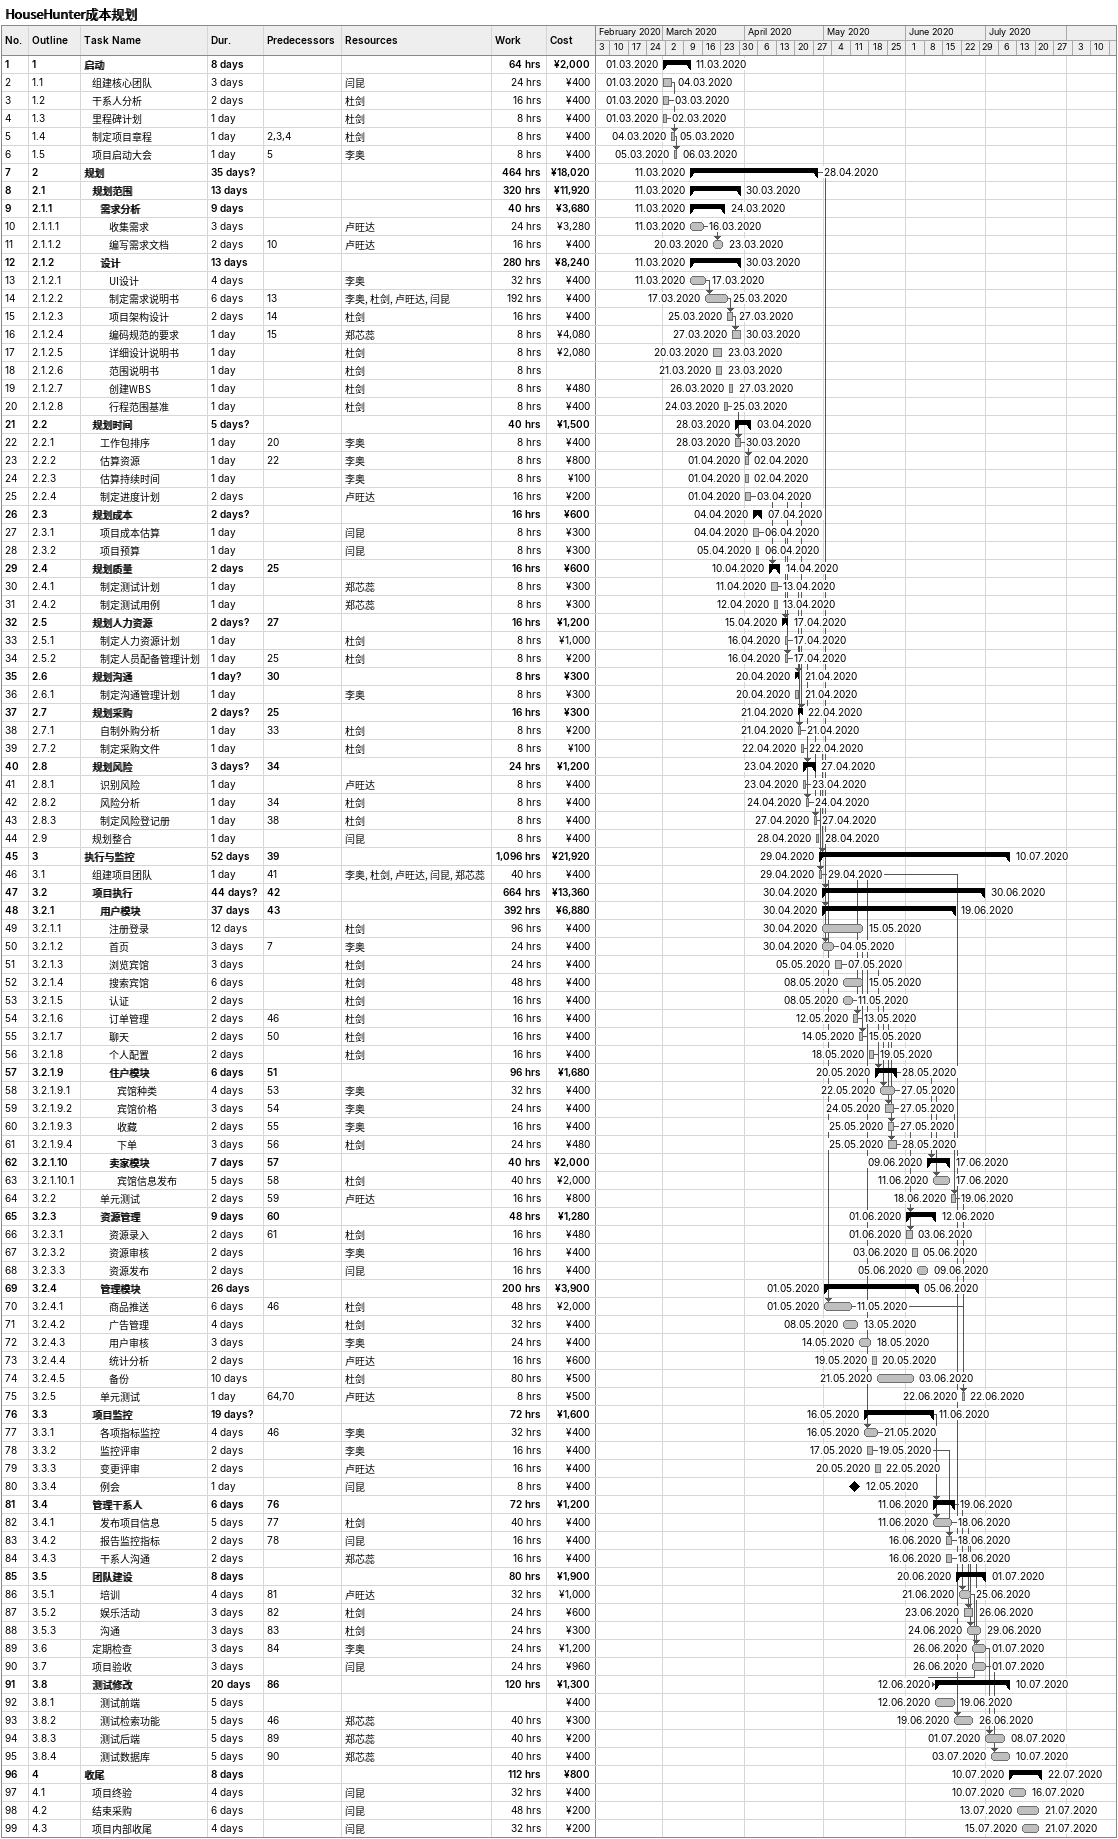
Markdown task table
HouseHunter成本规划

| ID | WBS | Task | Duration | Start | Finish | Predecessors | Resources | Work (h) | Cost (¥) |
|---|---|---|---|---|---|---|---|---|---|
| 1 | 1 | **启动** | 8d | 2020-03-01 | 2020-03-11 |  |  | 64 | 2000 |
| 2 | 1.1 | 组建核心团队 | 3d | 2020-03-01 | 2020-03-04 |  | 闫昆 | 24 | 400 |
| 3 | 1.2 | 干系人分析 | 2d | 2020-03-01 | 2020-03-03 |  | 杜剑 | 16 | 400 |
| 4 | 1.3 | 里程碑计划 | 1d | 2020-03-01 | 2020-03-02 |  | 杜剑 | 8 | 400 |
| 5 | 1.4 | 制定项目章程 | 1d | 2020-03-04 | 2020-03-05 | 2, 3, 4 | 杜剑 | 8 | 400 |
| 6 | 1.5 | 项目启动大会 | 1d | 2020-03-05 | 2020-03-06 | 5 | 李奥 | 8 | 400 |
| 7 | 2 | **规划** | 35d? | 2020-03-11 | 2020-04-28 |  |  | 464 | 18020 |
| 8 | 2.1 | **规划范围** | 13d | 2020-03-11 | 2020-03-30 |  |  | 320 | 11920 |
| 9 | 2.1.1 | **需求分析** | 9d | 2020-03-11 | 2020-03-24 |  |  | 40 | 3680 |
| 10 | 2.1.1.1 | 收集需求 | 3d | 2020-03-11 | 2020-03-16 |  | 卢旺达 | 24 | 3280 |
| 11 | 2.1.1.2 | 编写需求文档 | 2d | 2020-03-20 | 2020-03-23 | 10 | 卢旺达 | 16 | 400 |
| 12 | 2.1.2 | **设计** | 13d | 2020-03-11 | 2020-03-30 |  |  | 280 | 8240 |
| 13 | 2.1.2.1 | UI设计 | 4d | 2020-03-11 | 2020-03-17 |  | 李奥 | 32 | 400 |
| 14 | 2.1.2.2 | 制定需求说明书 | 6d | 2020-03-17 | 2020-03-25 | 13 | 李奥, 杜剑, 卢旺达, 闫昆 | 192 | 400 |
| 15 | 2.1.2.3 | 项目架构设计 | 2d | 2020-03-25 | 2020-03-27 | 14 | 杜剑 | 16 | 400 |
| 16 | 2.1.2.4 | 编码规范的要求 | 1d | 2020-03-27 | 2020-03-30 | 15 | 郑芯蕊 | 8 | 4080 |
| 17 | 2.1.2.5 | 详细设计说明书 | 1d | 2020-03-20 | 2020-03-23 |  | 杜剑 | 8 | 2080 |
| 18 | 2.1.2.6 | 范围说明书 | 1d | 2020-03-21 | 2020-03-23 |  | 杜剑 | 8 |  |
| 19 | 2.1.2.7 | 创建WBS | 1d | 2020-03-26 | 2020-03-27 |  | 杜剑 | 8 | 480 |
| 20 | 2.1.2.8 | 行程范围基准 | 1d | 2020-03-24 | 2020-03-25 |  | 杜剑 | 8 | 400 |
| 21 | 2.2 | **规划时间** | 5d? | 2020-03-28 | 2020-04-03 |  |  | 40 | 1500 |
| 22 | 2.2.1 | 工作包排序 | 1d | 2020-03-28 | 2020-03-30 | 20 | 李奥 | 8 | 400 |
| 23 | 2.2.2 | 估算资源 | 1d | 2020-04-01 | 2020-04-02 | 22 | 李奥 | 8 | 800 |
| 24 | 2.2.3 | 估算持续时间 | 1d | 2020-04-01 | 2020-04-02 |  | 李奥 | 8 | 100 |
| 25 | 2.2.4 | 制定进度计划 | 2d | 2020-04-01 | 2020-04-03 |  | 卢旺达 | 16 | 200 |
| 26 | 2.3 | **规划成本** | 2d? | 2020-04-04 | 2020-04-07 |  |  | 16 | 600 |
| 27 | 2.3.1 | 项目成本估算 | 1d | 2020-04-04 | 2020-04-06 |  | 闫昆 | 8 | 300 |
| 28 | 2.3.2 | 项目预算 | 1d | 2020-04-05 | 2020-04-06 |  | 闫昆 | 8 | 300 |
| 29 | 2.4 | **规划质量** | 2d | 2020-04-10 | 2020-04-14 | 25 |  | 16 | 600 |
| 30 | 2.4.1 | 制定测试计划 | 1d | 2020-04-11 | 2020-04-13 |  | 郑芯蕊 | 8 | 300 |
| 31 | 2.4.2 | 制定测试用例 | 1d | 2020-04-12 | 2020-04-13 |  | 郑芯蕊 | 8 | 300 |
| 32 | 2.5 | **规划人力资源** | 2d? | 2020-04-15 | 2020-04-17 | 27 |  | 16 | 1200 |
| 33 | 2.5.1 | 制定人力资源计划 | 1d | 2020-04-16 | 2020-04-17 |  | 杜剑 | 8 | 1000 |
| 34 | 2.5.2 | 制定人员配备管理计划 | 1d | 2020-04-16 | 2020-04-17 | 25 | 杜剑 | 8 | 200 |
| 35 | 2.6 | **规划沟通** | 1d? | 2020-04-20 | 2020-04-21 | 30 |  | 8 | 300 |
| 36 | 2.6.1 | 制定沟通管理计划 | 1d | 2020-04-20 | 2020-04-21 |  | 李奥 | 8 | 300 |
| 37 | 2.7 | **规划采购** | 2d? | 2020-04-21 | 2020-04-22 | 25 |  | 16 | 300 |
| 38 | 2.7.1 | 自制外购分析 | 1d | 2020-04-21 | 2020-04-21 | 33 | 杜剑 | 8 | 200 |
| 39 | 2.7.2 | 制定采购文件 | 1d | 2020-04-22 | 2020-04-22 |  | 杜剑 | 8 | 100 |
| 40 | 2.8 | **规划风险** | 3d? | 2020-04-23 | 2020-04-27 | 34 |  | 24 | 1200 |
| 41 | 2.8.1 | 识别风险 | 1d | 2020-04-23 | 2020-04-23 |  | 卢旺达 | 8 | 400 |
| 42 | 2.8.2 | 风险分析 | 1d | 2020-04-24 | 2020-04-24 | 34 | 杜剑 | 8 | 400 |
| 43 | 2.8.3 | 制定风险登记册 | 1d | 2020-04-27 | 2020-04-27 | 38 | 杜剑 | 8 | 400 |
| 44 | 2.9 | 规划整合 | 1d | 2020-04-28 | 2020-04-28 |  | 闫昆 | 8 | 400 |
| 45 | 3 | **执行与监控** | 52d | 2020-04-29 | 2020-07-10 | 39 |  | 1096 | 21920 |
| 46 | 3.1 | 组建项目团队 | 1d | 2020-04-29 | 2020-04-29 | 41 | 李奥, 杜剑, 卢旺达, 闫昆, 郑芯蕊 | 40 | 400 |
| 47 | 3.2 | **项目执行** | 44d? | 2020-04-30 | 2020-06-30 | 42 |  | 664 | 13360 |
| 48 | 3.2.1 | **用户模块** | 37d | 2020-04-30 | 2020-06-19 | 43 |  | 392 | 6880 |
| 49 | 3.2.1.1 | 注册登录 | 12d | 2020-04-30 | 2020-05-15 |  | 杜剑 | 96 | 400 |
| 50 | 3.2.1.2 | 首页 | 3d | 2020-04-30 | 2020-05-04 | 7 | 李奥 | 24 | 400 |
| 51 | 3.2.1.3 | 浏览宾馆 | 3d | 2020-05-05 | 2020-05-07 |  | 杜剑 | 24 | 400 |
| 52 | 3.2.1.4 | 搜索宾馆 | 6d | 2020-05-08 | 2020-05-15 |  | 杜剑 | 48 | 400 |
| 53 | 3.2.1.5 | 认证 | 2d | 2020-05-08 | 2020-05-11 |  | 杜剑 | 16 | 400 |
| 54 | 3.2.1.6 | 订单管理 | 2d | 2020-05-12 | 2020-05-13 | 46 | 杜剑 | 16 | 400 |
| 55 | 3.2.1.7 | 聊天 | 2d | 2020-05-14 | 2020-05-15 | 50 | 杜剑 | 16 | 400 |
| 56 | 3.2.1.8 | 个人配置 | 2d | 2020-05-18 | 2020-05-19 |  | 杜剑 | 16 | 400 |
| 57 | 3.2.1.9 | **住户模块** | 6d | 2020-05-20 | 2020-05-28 | 51 |  | 96 | 1680 |
| 58 | 3.2.1.9.1 | 宾馆种类 | 4d | 2020-05-22 | 2020-05-27 | 53 | 李奥 | 32 | 400 |
| 59 | 3.2.1.9.2 | 宾馆价格 | 3d | 2020-05-24 | 2020-05-27 | 54 | 李奥 | 24 | 400 |
| 60 | 3.2.1.9.3 | 收藏 | 2d | 2020-05-25 | 2020-05-27 | 55 | 李奥 | 16 | 400 |
| 61 | 3.2.1.9.4 | 下单 | 3d | 2020-05-25 | 2020-05-28 | 56 | 杜剑 | 24 | 480 |
| 62 | 3.2.1.10 | **卖家模块** | 7d | 2020-06-09 | 2020-06-17 | 57 |  | 40 | 2000 |
| 63 | 3.2.1.10.1 | 宾馆信息发布 | 5d | 2020-06-11 | 2020-06-17 | 58 | 杜剑 | 40 | 2000 |
| 64 | 3.2.2 | 单元测试 | 2d | 2020-06-18 | 2020-06-19 | 59 | 卢旺达 | 16 | 800 |
| 65 | 3.2.3 | **资源管理** | 9d | 2020-06-01 | 2020-06-12 | 60 |  | 48 | 1280 |
| 66 | 3.2.3.1 | 资源录入 | 2d | 2020-06-01 | 2020-06-03 | 61 | 杜剑 | 16 | 480 |
| 67 | 3.2.3.2 | 资源审核 | 2d | 2020-06-03 | 2020-06-05 |  | 李奥 | 16 | 400 |
| 68 | 3.2.3.3 | 资源发布 | 2d | 2020-06-05 | 2020-06-09 |  | 闫昆 | 16 | 400 |
| 69 | 3.2.4 | **管理模块** | 26d | 2020-05-01 | 2020-06-05 |  |  | 200 | 3900 |
| 70 | 3.2.4.1 | 商品推送 | 6d | 2020-05-01 | 2020-05-11 | 46 | 杜剑 | 48 | 2000 |
| 71 | 3.2.4.2 | 广告管理 | 4d | 2020-05-08 | 2020-05-13 |  | 杜剑 | 32 | 400 |
| 72 | 3.2.4.3 | 用户审核 | 3d | 2020-05-14 | 2020-05-18 |  | 李奥 | 24 | 400 |
| 73 | 3.2.4.4 | 统计分析 | 2d | 2020-05-19 | 2020-05-20 |  | 卢旺达 | 16 | 600 |
| 74 | 3.2.4.5 | 备份 | 10d | 2020-05-21 | 2020-06-03 |  | 杜剑 | 80 | 500 |
| 75 | 3.2.5 | 单元测试 | 1d | 2020-06-22 | 2020-06-22 | 64, 70 | 卢旺达 | 8 | 500 |
| 76 | 3.3 | **项目监控** | 19d? | 2020-05-16 | 2020-06-11 |  |  | 72 | 1600 |
| 77 | 3.3.1 | 各项指标监控 | 4d | 2020-05-16 | 2020-05-21 | 46 | 李奥 | 32 | 400 |
| 78 | 3.3.2 | 监控评审 | 2d | 2020-05-17 | 2020-05-19 |  | 李奥 | 16 | 400 |
| 79 | 3.3.3 | 变更评审 | 2d | 2020-05-20 | 2020-05-22 |  | 卢旺达 | 16 | 400 |
| 80 | 3.3.4 | 例会 | 1d | 2020-05-12 | 2020-05-12 |  | 闫昆 | 8 | 400 |
| 81 | 3.4 | **管理干系人** | 6d | 2020-06-11 | 2020-06-19 | 76 |  | 72 | 1200 |
| 82 | 3.4.1 | 发布项目信息 | 5d | 2020-06-11 | 2020-06-18 | 77 | 杜剑 | 40 | 400 |
| 83 | 3.4.2 | 报告监控指标 | 2d | 2020-06-16 | 2020-06-18 | 78 | 闫昆 | 16 | 400 |
| 84 | 3.4.3 | 干系人沟通 | 2d | 2020-06-16 | 2020-06-18 |  | 郑芯蕊 | 16 | 400 |
| 85 | 3.5 | **团队建设** | 8d | 2020-06-20 | 2020-07-01 |  |  | 80 | 1900 |
| 86 | 3.5.1 | 培训 | 4d | 2020-06-21 | 2020-06-25 | 81 | 卢旺达 | 32 | 1000 |
| 87 | 3.5.2 | 娱乐活动 | 3d | 2020-06-23 | 2020-06-26 | 82 | 杜剑 | 24 | 600 |
| 88 | 3.5.3 | 沟通 | 3d | 2020-06-24 | 2020-06-29 | 83 | 杜剑 | 24 | 300 |
| 89 | 3.6 | 定期检查 | 3d | 2020-06-26 | 2020-07-01 | 84 | 李奥 | 24 | 1200 |
| 90 | 3.7 | 项目验收 | 3d | 2020-06-26 | 2020-07-01 |  | 闫昆 | 24 | 960 |
| 91 | 3.8 | **测试修改** | 20d | 2020-06-12 | 2020-07-10 | 86 |  | 120 | 1300 |
| 92 | 3.8.1 | 测试前端 | 5d | 2020-06-12 | 2020-06-19 |  |  |  | 400 |
| 93 | 3.8.2 | 测试检索功能 | 5d | 2020-06-19 | 2020-06-26 | 46 | 郑芯蕊 | 40 | 300 |
| 94 | 3.8.3 | 测试后端 | 5d | 2020-07-01 | 2020-07-08 | 89 | 郑芯蕊 | 40 | 200 |
| 95 | 3.8.4 | 测试数据库 | 5d | 2020-07-03 | 2020-07-10 | 90 | 郑芯蕊 | 40 | 400 |
| 96 | 4 | **收尾** | 8d | 2020-07-10 | 2020-07-22 |  |  | 112 | 800 |
| 97 | 4.1 | 项目终验 | 4d | 2020-07-10 | 2020-07-16 |  | 闫昆 | 32 | 400 |
| 98 | 4.2 | 结束采购 | 6d | 2020-07-13 | 2020-07-21 |  | 闫昆 | 48 | 200 |
| 99 | 4.3 | 项目内部收尾 | 4d | 2020-07-15 | 2020-07-21 |  | 闫昆 | 32 | 200 |
